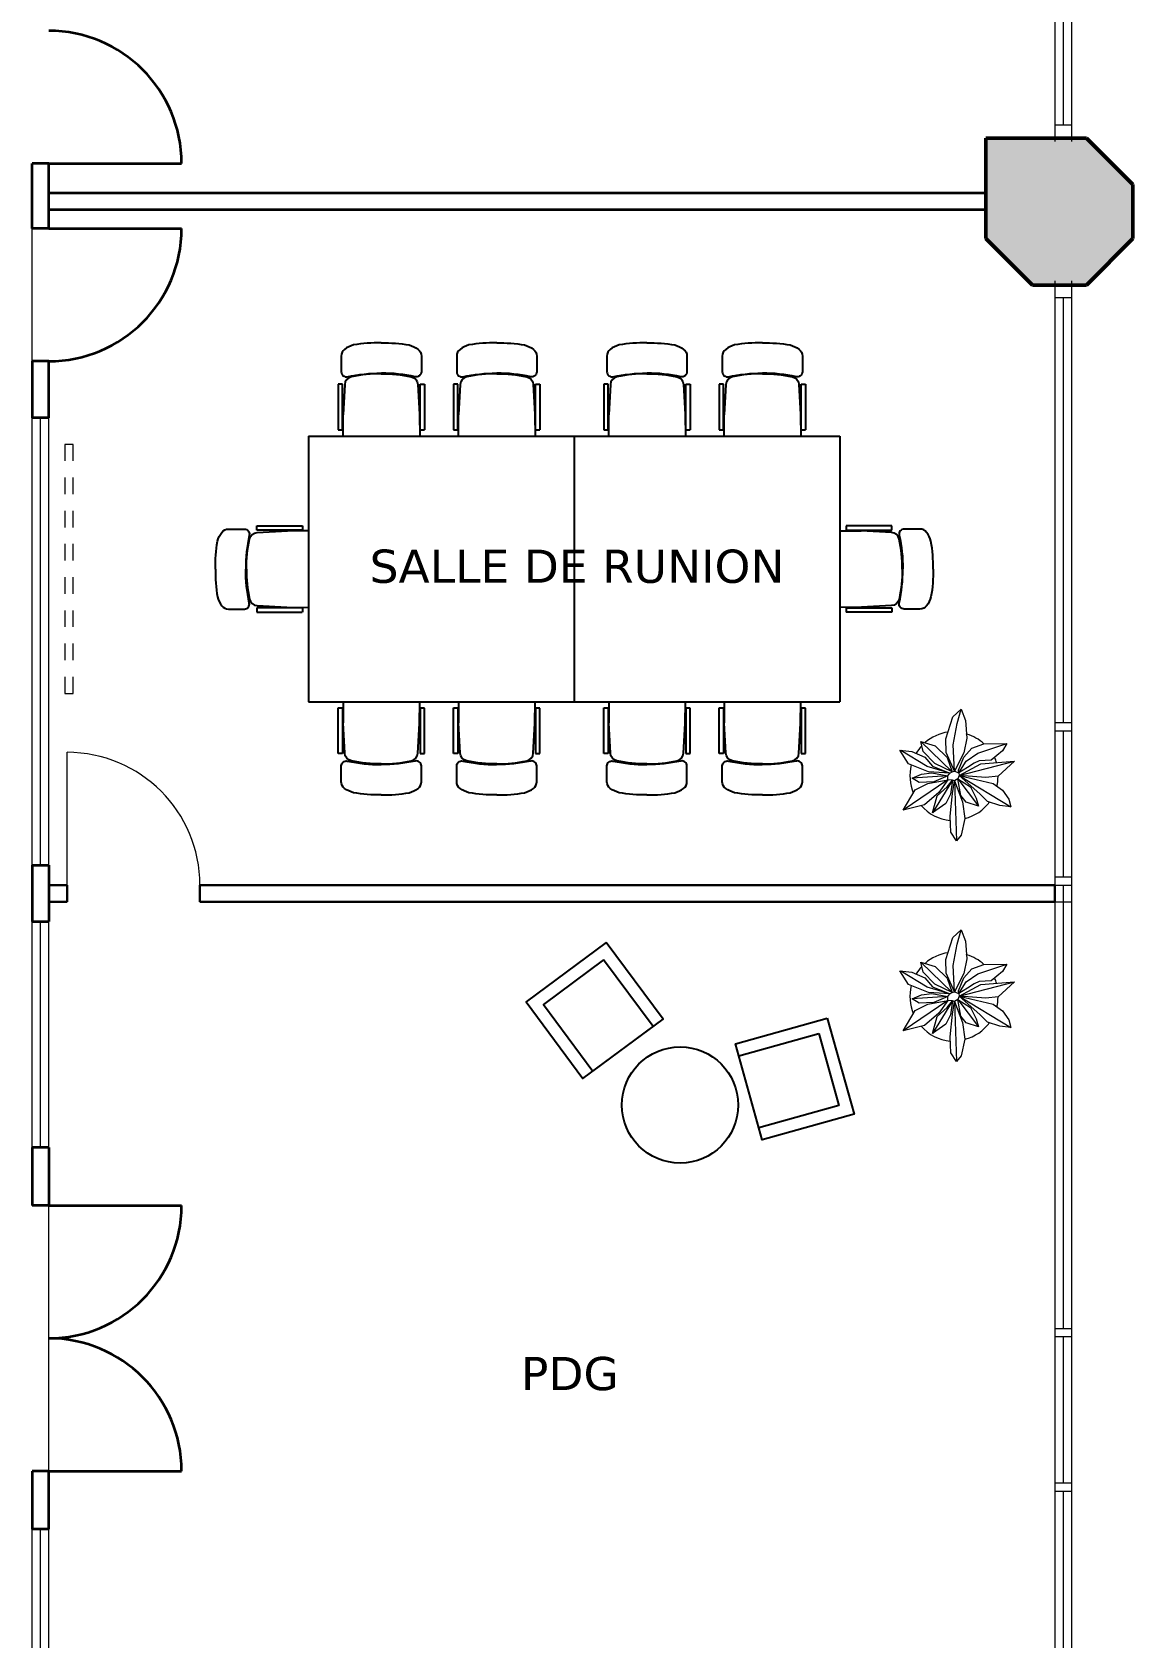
# Model space of a CAD drawing. Header units: millimetres. Extents: x 253 to 682, y -1208 to -847.
# Drawn here: x 345.28 to 351.91, y -903.19 to -893.51 of the extents above; entities that cross this region are included whole.
import ezdxf

# ---------------------------------------------------------------- set-up
doc = ezdxf.new("R2010")
doc.units = ezdxf.units.MM
doc.header["$LTSCALE"] = 10
doc.header["$MEASUREMENT"] = 0
doc.linetypes.add('CACHE2', pattern=[0.1875, 0.125, -0.0625])
doc.layers.add('a construire', color=7, linetype='Continuous', true_color=0xe60000)
for name, color, linetype, lineweight in [('faux  plafond', 143, 'Continuous', 9), ('Men_porte', 30, 'Continuous', 5), ('MUR', 5, 'Continuous', 50), ('PROJECTION', 42, 'CACHE2', 13)]:
    doc.layers.add(name, color=color, linetype=linetype, lineweight=lineweight)
doc.layers.add('hachures++', color=7, linetype='Continuous', lineweight=5, true_color=0xa8a8a8)
for name, color, linetype in [('Mobilier', 154, 'Continuous'), ('TEXTE', 1, 'Continuous'), ('TREE', 84, 'Continuous')]:
    doc.layers.add(name, color=color, linetype=linetype)
doc.styles.add('Verdana', font='verdana.ttf')

# ---------------------------------------------------------------- blocks, each defined once
blk = doc.blocks.new('ch dgg')
at = {"layer": 'Mobilier'}
for points in [[(-0.3, 0), (0.3, 0), (0.3, 0.575), (-0.3, 0.575)], [(-0.225, 0.075), (0.225, 0.075), (0.225, 0.575), (-0.225, 0.575)]]:
    blk.add_lwpolyline(points, close=True, dxfattribs=at)
blk = doc.blocks.new('ALLE HARS')
at = {"layer": 'Mobilier'}
for p, q in [((355.5285, -892.59), (355.5285, -892.8651)), ((355.5538, -892.59), (355.5285, -892.59)), ((355.5538, -892.8651), (355.5538, -892.59)), ((356.0225, -892.8651), (356.0225, -892.59)), ((356.0225, -892.59), (356.0478, -892.59)), ((356.0478, -892.59), (356.0478, -892.8638)), ((355.5582, -892.9023), (355.5582, -892.7746)), ((355.5285, -892.8651), (355.5538, -892.8651)), ((356.0225, -892.8651), (356.0478, -892.8651)), ((354.6747, -893.1097), (354.9486, -893.1097)), ((354.6747, -893.1349), (354.6747, -893.1097)), ((354.9499, -893.1349), (354.9499, -893.1097)), ((356.6241, -893.1349), (356.6241, -893.1097)), ((356.8993, -893.1097), (356.6254, -893.1097)), ((356.8993, -893.1349), (356.8993, -893.1097)), ((354.9499, -893.1349), (354.6747, -893.1349)), ((356.6241, -893.1349), (356.8993, -893.1349)), ((354.9499, -893.6037), (354.6747, -893.6037)), ((354.6747, -893.6037), (354.6747, -893.6289)), ((354.6747, -893.6289), (354.9499, -893.6289)), ((354.987, -893.5993), (354.8594, -893.5993)), ((354.9499, -893.6289), (354.9499, -893.6037)), ((356.587, -893.5993), (356.7146, -893.5993)), ((356.6241, -893.6037), (356.8993, -893.6037)), ((356.6241, -893.6289), (356.6241, -893.6037)), ((356.8993, -893.6289), (356.6241, -893.6289)), ((356.8993, -893.6037), (356.8993, -893.6289)), ((354.6747, -893.8049), (354.9486, -893.8049)), ((354.6747, -893.8301), (354.6747, -893.8049)), ((354.9499, -893.8301), (354.6747, -893.8301)), ((354.9499, -893.8301), (354.9499, -893.8049)), ((356.6241, -893.8301), (356.6241, -893.8049)), ((356.6241, -893.8301), (356.8993, -893.8301)), ((356.8993, -893.8049), (356.6254, -893.8049)), ((356.8993, -893.8301), (356.8993, -893.8049)), ((354.9499, -894.2989), (354.6747, -894.2989)), ((354.6747, -894.2989), (354.6747, -894.3241)), ((354.6747, -894.3241), (354.9499, -894.3241)), ((354.987, -894.2945), (354.8594, -894.2945)), ((354.9499, -894.3241), (354.9499, -894.2989)), ((356.587, -894.2945), (356.7146, -894.2945)), ((356.6241, -894.2989), (356.8993, -894.2989)), ((356.6241, -894.3241), (356.6241, -894.2989)), ((356.8993, -894.3241), (356.6241, -894.3241)), ((356.8993, -894.2989), (356.8993, -894.3241)), ((354.6747, -894.7097), (354.9486, -894.7097)), ((354.6747, -894.7349), (354.6747, -894.7097)), ((354.9499, -894.7349), (354.6747, -894.7349)), ((354.9499, -894.7349), (354.9499, -894.7097)), ((356.6241, -894.7349), (356.6241, -894.7097)), ((356.6241, -894.7349), (356.8993, -894.7349)), ((356.8993, -894.7097), (356.6254, -894.7097)), ((356.8993, -894.7349), (356.8993, -894.7097)), ((354.9499, -895.2037), (354.6747, -895.2037)), ((354.6747, -895.2037), (354.6747, -895.2289)), ((354.6747, -895.2289), (354.9499, -895.2289)), ((354.987, -895.1993), (354.8594, -895.1993)), ((354.9499, -895.2289), (354.9499, -895.2037)), ((356.587, -895.1993), (356.7146, -895.1993)), ((356.6241, -895.2037), (356.8993, -895.2037)), ((356.6241, -895.2289), (356.6241, -895.2037)), ((356.8993, -895.2289), (356.6241, -895.2289)), ((356.8993, -895.2037), (356.8993, -895.2289)), ((354.6747, -895.4049), (354.9486, -895.4049)), ((354.6747, -895.4301), (354.6747, -895.4049)), ((354.9499, -895.4301), (354.6747, -895.4301)), ((354.9499, -895.4301), (354.9499, -895.4049)), ((356.6241, -895.4301), (356.6241, -895.4049)), ((356.6241, -895.4301), (356.8993, -895.4301)), ((356.8993, -895.4049), (356.6254, -895.4049)), ((356.8993, -895.4301), (356.8993, -895.4049)), ((354.9499, -895.8989), (354.6747, -895.8989)), ((354.6747, -895.8989), (354.6747, -895.9241)), ((354.987, -895.8945), (354.8594, -895.8945)), ((354.9499, -895.9241), (354.9499, -895.8989)), ((356.587, -895.8945), (356.7146, -895.8945)), ((356.6241, -895.8989), (356.8993, -895.8989)), ((356.6241, -895.9241), (356.6241, -895.8989)), ((356.8993, -895.8989), (356.8993, -895.9241)), ((354.6747, -895.9241), (354.9499, -895.9241)), ((356.8993, -895.9241), (356.6241, -895.9241)), ((355.5582, -896.1023), (355.5582, -896.2299)), ((355.5285, -896.4146), (355.5285, -896.1394)), ((355.5285, -896.1394), (355.5538, -896.1394)), ((355.5538, -896.1394), (355.5538, -896.4146)), ((356.0225, -896.1394), (356.0225, -896.4146)), ((356.0225, -896.1394), (356.0478, -896.1394)), ((356.0478, -896.4146), (356.0478, -896.1407)), ((355.5538, -896.4146), (355.5285, -896.4146)), ((356.0225, -896.4146), (356.0478, -896.4146))]:
    blk.add_line(p, q, dxfattribs=at)
at = {"layer": 'Mobilier', "ltscale": 3}
for p, q in [((354.987, -892.9023), (356.587, -892.9023)), ((354.987, -894.5023), (354.987, -892.9023)), ((356.587, -894.5023), (356.587, -892.9023)), ((354.987, -894.5023), (356.587, -894.5023)), ((354.987, -896.1023), (354.987, -894.5023)), ((354.987, -894.5023), (356.587, -894.5023)), ((354.987, -894.5023), (356.587, -894.5023)), ((354.987, -894.5023), (356.587, -894.5023)), ((356.587, -896.1023), (356.587, -894.5023)), ((354.987, -896.1023), (356.587, -896.1023))]:
    blk.add_line(p, q, dxfattribs=at)
at = {"layer": 'Mobilier'}
for points in [[(355.7881, -892.3412, 0.000357), (355.787, -892.3412, 0.053044), (355.6206, -892.3537, 0.091175), (355.5671, -892.3801, 0.236978), (355.5469, -892.4202), (355.5469, -892.5155, 0.47853), (355.5833, -892.5448, -0.054863), (355.7873, -892.5233, -0.054863)], [(355.7881, -892.3412, 0.000357), (355.787, -892.3412, 0.053044), (355.6206, -892.3537, 0.091175), (355.5671, -892.3801, 0.236978), (355.5469, -892.4202), (355.5469, -892.5155, 0.47853), (355.5833, -892.5448, -0.054863), (355.7873, -892.5233, -0.054863)], [(355.7881, -892.3412, -0.000357), (355.7893, -892.3412, -0.053044), (355.9557, -892.3537, -0.091175), (356.0092, -892.3801, -0.236978), (356.0293, -892.4202), (356.0293, -892.5155, -0.47853), (355.9929, -892.5448, 0.054863), (355.7889, -892.5233, 0.054863)], [(355.7881, -892.3412, -0.000357), (355.7893, -892.3412, -0.053044), (355.9557, -892.3537, -0.091175), (356.0092, -892.3801, -0.236978), (356.0293, -892.4202), (356.0293, -892.5155, -0.47853), (355.9929, -892.5448, 0.054863), (355.7889, -892.5233, 0.054863)], [(355.7881, -892.5272, 0.050519), (355.6076, -892.5454, 0.341556), (355.5677, -892.5918), (355.5582, -892.7746)], [(355.7881, -892.5272, 0.050519), (355.6076, -892.5454, 0.341556), (355.5677, -892.5918), (355.5582, -892.7746)], [(355.7881, -892.5272, -0.050519), (355.9686, -892.5454, -0.341556), (356.0085, -892.5918), (356.0179, -892.7717), (356.0199, -892.9023)], [(354.4259, -893.3693, -0.000357), (354.4259, -893.3682, -0.053044), (354.4384, -893.2017, -0.091175), (354.4648, -893.1482, -0.236978), (354.5049, -893.1281), (354.6002, -893.1281, -0.47853), (354.6295, -893.1645, 0.054863), (354.6081, -893.3685, 0.054863)], [(354.4259, -893.3693, -0.000357), (354.4259, -893.3682, -0.053044), (354.4384, -893.2017, -0.091175), (354.4648, -893.1482, -0.236978), (354.5049, -893.1281), (354.6002, -893.1281, -0.47853), (354.6295, -893.1645, 0.054863), (354.6081, -893.3685, 0.054863)], [(354.6119, -893.3693, -0.050519), (354.6302, -893.1888, -0.341556), (354.6766, -893.1489), (354.8564, -893.1395), (354.987, -893.1375)], [(356.9621, -893.3693, 0.050519), (356.9438, -893.1888, 0.341556), (356.8975, -893.1489), (356.7176, -893.1395), (356.587, -893.1375)], [(357.1481, -893.3693, 0.000357), (357.1481, -893.3682, 0.053044), (357.1356, -893.2017, 0.091175), (357.1092, -893.1482, 0.236978), (357.0691, -893.1281), (356.9738, -893.1281, 0.47853), (356.9445, -893.1645, -0.054863), (356.9659, -893.3685, -0.054863)], [(357.1481, -893.3693, 0.000357), (357.1481, -893.3682, 0.053044), (357.1356, -893.2017, 0.091175), (357.1092, -893.1482, 0.236978), (357.0691, -893.1281), (356.9738, -893.1281, 0.47853), (356.9445, -893.1645, -0.054863), (356.9659, -893.3685, -0.054863)], [(354.4259, -893.3693, 0.000357), (354.4259, -893.3704, 0.053044), (354.4384, -893.5368, 0.091175), (354.4648, -893.5903, 0.236978), (354.5049, -893.6105), (354.6002, -893.6105, 0.47853), (354.6295, -893.5741, -0.054863), (354.6081, -893.3701, -0.054863)], [(354.4259, -893.3693, 0.000357), (354.4259, -893.3704, 0.053044), (354.4384, -893.5368, 0.091175), (354.4648, -893.5903, 0.236978), (354.5049, -893.6105), (354.6002, -893.6105, 0.47853), (354.6295, -893.5741, -0.054863), (354.6081, -893.3701, -0.054863)], [(354.6119, -893.3693, 0.050519), (354.6302, -893.5498, 0.341556), (354.6766, -893.5897), (354.8594, -893.5993)], [(354.6119, -893.3693, 0.050519), (354.6302, -893.5498, 0.341556), (354.6766, -893.5897), (354.8594, -893.5993)], [(356.9621, -893.3693, -0.050519), (356.9438, -893.5498, -0.341556), (356.8975, -893.5897), (356.7146, -893.5993)], [(356.9621, -893.3693, -0.050519), (356.9438, -893.5498, -0.341556), (356.8975, -893.5897), (356.7146, -893.5993)], [(357.1481, -893.3693, -0.000357), (357.1481, -893.3704, -0.053044), (357.1356, -893.5368, -0.091175), (357.1092, -893.5903, -0.236978), (357.0691, -893.6105), (356.9738, -893.6105, -0.47853), (356.9445, -893.5741, 0.054863), (356.9659, -893.3701, 0.054863)], [(357.1481, -893.3693, -0.000357), (357.1481, -893.3704, -0.053044), (357.1356, -893.5368, -0.091175), (357.1092, -893.5903, -0.236978), (357.0691, -893.6105), (356.9738, -893.6105, -0.47853), (356.9445, -893.5741, 0.054863), (356.9659, -893.3701, 0.054863)], [(354.4259, -894.0645, -0.000357), (354.4259, -894.0634, -0.053044), (354.4384, -893.897, -0.091175), (354.4648, -893.8435, -0.236978), (354.5049, -893.8233), (354.6002, -893.8233, -0.47853), (354.6295, -893.8597, 0.054863), (354.6081, -894.0637, 0.054863)], [(354.4259, -894.0645, -0.000357), (354.4259, -894.0634, -0.053044), (354.4384, -893.897, -0.091175), (354.4648, -893.8435, -0.236978), (354.5049, -893.8233), (354.6002, -893.8233, -0.47853), (354.6295, -893.8597, 0.054863), (354.6081, -894.0637, 0.054863)], [(354.6119, -894.0645, -0.050519), (354.6302, -893.884, -0.341556), (354.6766, -893.8441), (354.8564, -893.8347), (354.987, -893.8327)], [(356.9621, -894.0645, 0.050519), (356.9438, -893.884, 0.341556), (356.8975, -893.8441), (356.7176, -893.8347), (356.587, -893.8327)], [(357.1481, -894.0645, 0.000357), (357.1481, -894.0634, 0.053044), (357.1356, -893.897, 0.091175), (357.1092, -893.8435, 0.236978), (357.0691, -893.8233), (356.9738, -893.8233, 0.47853), (356.9445, -893.8597, -0.054863), (356.9659, -894.0637, -0.054863)], [(357.1481, -894.0645, 0.000357), (357.1481, -894.0634, 0.053044), (357.1356, -893.897, 0.091175), (357.1092, -893.8435, 0.236978), (357.0691, -893.8233), (356.9738, -893.8233, 0.47853), (356.9445, -893.8597, -0.054863), (356.9659, -894.0637, -0.054863)], [(354.4259, -894.0645, 0.000357), (354.4259, -894.0657, 0.053044), (354.4384, -894.2321, 0.091175), (354.4648, -894.2856, 0.236978), (354.5049, -894.3057), (354.6002, -894.3057, 0.47853), (354.6295, -894.2693, -0.054863), (354.6081, -894.0653, -0.054863)], [(354.4259, -894.0645, 0.000357), (354.4259, -894.0657, 0.053044), (354.4384, -894.2321, 0.091175), (354.4648, -894.2856, 0.236978), (354.5049, -894.3057), (354.6002, -894.3057, 0.47853), (354.6295, -894.2693, -0.054863), (354.6081, -894.0653, -0.054863)], [(354.6119, -894.0645, 0.050519), (354.6302, -894.245, 0.341556), (354.6766, -894.2849), (354.8594, -894.2945)], [(354.6119, -894.0645, 0.050519), (354.6302, -894.245, 0.341556), (354.6766, -894.2849), (354.8594, -894.2945)], [(356.9621, -894.0645, -0.050519), (356.9438, -894.245, -0.341556), (356.8975, -894.2849), (356.7146, -894.2945)], [(356.9621, -894.0645, -0.050519), (356.9438, -894.245, -0.341556), (356.8975, -894.2849), (356.7146, -894.2945)], [(357.1481, -894.0645, -0.000357), (357.1481, -894.0657, -0.053044), (357.1356, -894.2321, -0.091175), (357.1092, -894.2856, -0.236978), (357.0691, -894.3057), (356.9738, -894.3057, -0.47853), (356.9445, -894.2693, 0.054863), (356.9659, -894.0653, 0.054863)], [(357.1481, -894.0645, -0.000357), (357.1481, -894.0657, -0.053044), (357.1356, -894.2321, -0.091175), (357.1092, -894.2856, -0.236978), (357.0691, -894.3057), (356.9738, -894.3057, -0.47853), (356.9445, -894.2693, 0.054863), (356.9659, -894.0653, 0.054863)], [(354.4259, -894.9693, -0.000357), (354.4259, -894.9682, -0.053044), (354.4384, -894.8017, -0.091175), (354.4648, -894.7482, -0.236978), (354.5049, -894.7281), (354.6002, -894.7281, -0.47853), (354.6295, -894.7645, 0.054863), (354.6081, -894.9685, 0.054863)], [(354.4259, -894.9693, -0.000357), (354.4259, -894.9682, -0.053044), (354.4384, -894.8017, -0.091175), (354.4648, -894.7482, -0.236978), (354.5049, -894.7281), (354.6002, -894.7281, -0.47853), (354.6295, -894.7645, 0.054863), (354.6081, -894.9685, 0.054863)], [(354.6119, -894.9693, -0.050519), (354.6302, -894.7888, -0.341556), (354.6766, -894.7489), (354.8564, -894.7395), (354.987, -894.7375)], [(356.9621, -894.9693, 0.050519), (356.9438, -894.7888, 0.341556), (356.8975, -894.7489), (356.7176, -894.7395), (356.587, -894.7375)], [(357.1481, -894.9693, 0.000357), (357.1481, -894.9682, 0.053044), (357.1356, -894.8017, 0.091175), (357.1092, -894.7482, 0.236978), (357.0691, -894.7281), (356.9738, -894.7281, 0.47853), (356.9445, -894.7645, -0.054863), (356.9659, -894.9685, -0.054863)], [(357.1481, -894.9693, 0.000357), (357.1481, -894.9682, 0.053044), (357.1356, -894.8017, 0.091175), (357.1092, -894.7482, 0.236978), (357.0691, -894.7281), (356.9738, -894.7281, 0.47853), (356.9445, -894.7645, -0.054863), (356.9659, -894.9685, -0.054863)], [(354.4259, -894.9693, 0.000357), (354.4259, -894.9704, 0.053044), (354.4384, -895.1368, 0.091175), (354.4648, -895.1903, 0.236978), (354.5049, -895.2105), (354.6002, -895.2105, 0.47853), (354.6295, -895.1741, -0.054863), (354.6081, -894.9701, -0.054863)], [(354.4259, -894.9693, 0.000357), (354.4259, -894.9704, 0.053044), (354.4384, -895.1368, 0.091175), (354.4648, -895.1903, 0.236978), (354.5049, -895.2105), (354.6002, -895.2105, 0.47853), (354.6295, -895.1741, -0.054863), (354.6081, -894.9701, -0.054863)], [(354.6119, -894.9693, 0.050519), (354.6302, -895.1498, 0.341556), (354.6766, -895.1897), (354.8594, -895.1993)], [(354.6119, -894.9693, 0.050519), (354.6302, -895.1498, 0.341556), (354.6766, -895.1897), (354.8594, -895.1993)], [(356.9621, -894.9693, -0.050519), (356.9438, -895.1498, -0.341556), (356.8975, -895.1897), (356.7146, -895.1993)], [(356.9621, -894.9693, -0.050519), (356.9438, -895.1498, -0.341556), (356.8975, -895.1897), (356.7146, -895.1993)], [(357.1481, -894.9693, -0.000357), (357.1481, -894.9704, -0.053044), (357.1356, -895.1368, -0.091175), (357.1092, -895.1903, -0.236978), (357.0691, -895.2105), (356.9738, -895.2105, -0.47853), (356.9445, -895.1741, 0.054863), (356.9659, -894.9701, 0.054863)], [(357.1481, -894.9693, -0.000357), (357.1481, -894.9704, -0.053044), (357.1356, -895.1368, -0.091175), (357.1092, -895.1903, -0.236978), (357.0691, -895.2105), (356.9738, -895.2105, -0.47853), (356.9445, -895.1741, 0.054863), (356.9659, -894.9701, 0.054863)], [(354.4259, -895.6645, -0.000357), (354.4259, -895.6634, -0.053044), (354.4384, -895.497, -0.091175), (354.4648, -895.4435, -0.236978), (354.5049, -895.4233), (354.6002, -895.4233, -0.47853), (354.6295, -895.4597, 0.054863), (354.6081, -895.6637, 0.054863)], [(354.4259, -895.6645, -0.000357), (354.4259, -895.6634, -0.053044), (354.4384, -895.497, -0.091175), (354.4648, -895.4435, -0.236978), (354.5049, -895.4233), (354.6002, -895.4233, -0.47853), (354.6295, -895.4597, 0.054863), (354.6081, -895.6637, 0.054863)], [(354.6119, -895.6645, -0.050519), (354.6302, -895.484, -0.341556), (354.6766, -895.4441), (354.8564, -895.4347), (354.987, -895.4327)], [(356.9621, -895.6645, 0.050519), (356.9438, -895.484, 0.341556), (356.8975, -895.4441), (356.7176, -895.4347), (356.587, -895.4327)], [(357.1481, -895.6645, 0.000357), (357.1481, -895.6634, 0.053044), (357.1356, -895.497, 0.091175), (357.1092, -895.4435, 0.236978), (357.0691, -895.4233), (356.9738, -895.4233, 0.47853), (356.9445, -895.4597, -0.054863), (356.9659, -895.6637, -0.054863)], [(357.1481, -895.6645, 0.000357), (357.1481, -895.6634, 0.053044), (357.1356, -895.497, 0.091175), (357.1092, -895.4435, 0.236978), (357.0691, -895.4233), (356.9738, -895.4233, 0.47853), (356.9445, -895.4597, -0.054863), (356.9659, -895.6637, -0.054863)], [(354.4259, -895.6645, 0.000357), (354.4259, -895.6657, 0.053044), (354.4384, -895.8321, 0.091175), (354.4648, -895.8856, 0.236978), (354.5049, -895.9057), (354.6002, -895.9057, 0.47853), (354.6295, -895.8693, -0.054863), (354.6081, -895.6653, -0.054863)], [(354.4259, -895.6645, 0.000357), (354.4259, -895.6657, 0.053044), (354.4384, -895.8321, 0.091175), (354.4648, -895.8856, 0.236978), (354.5049, -895.9057), (354.6002, -895.9057, 0.47853), (354.6295, -895.8693, -0.054863), (354.6081, -895.6653, -0.054863)], [(354.6119, -895.6645, 0.050519), (354.6302, -895.845, 0.341556), (354.6766, -895.8849), (354.8594, -895.8945)], [(354.6119, -895.6645, 0.050519), (354.6302, -895.845, 0.341556), (354.6766, -895.8849), (354.8594, -895.8945)], [(356.9621, -895.6645, -0.050519), (356.9438, -895.845, -0.341556), (356.8975, -895.8849), (356.7146, -895.8945)], [(356.9621, -895.6645, -0.050519), (356.9438, -895.845, -0.341556), (356.8975, -895.8849), (356.7146, -895.8945)], [(357.1481, -895.6645, -0.000357), (357.1481, -895.6657, -0.053044), (357.1356, -895.8321, -0.091175), (357.1092, -895.8856, -0.236978), (357.0691, -895.9057), (356.9738, -895.9057, -0.47853), (356.9445, -895.8693, 0.054863), (356.9659, -895.6653, 0.054863)], [(357.1481, -895.6645, -0.000357), (357.1481, -895.6657, -0.053044), (357.1356, -895.8321, -0.091175), (357.1092, -895.8856, -0.236978), (357.0691, -895.9057), (356.9738, -895.9057, -0.47853), (356.9445, -895.8693, 0.054863), (356.9659, -895.6653, 0.054863)], [(355.7881, -896.4774, 0.050519), (355.9686, -896.4591, 0.341556), (356.0085, -896.4127), (356.0179, -896.2329), (356.0199, -896.1023)], [(355.7881, -896.4774, -0.050519), (355.6076, -896.4591, -0.341556), (355.5677, -896.4127), (355.5582, -896.2299)], [(355.7881, -896.4774, -0.050519), (355.6076, -896.4591, -0.341556), (355.5677, -896.4127), (355.5582, -896.2299)], [(355.7881, -896.6634, -0.000357), (355.787, -896.6633, -0.053044), (355.6206, -896.6509, -0.091175), (355.5671, -896.6245, -0.236978), (355.5469, -896.5844), (355.5469, -896.489, -0.47853), (355.5833, -896.4597, 0.054863), (355.7873, -896.4812, 0.054863)], [(355.7881, -896.6634, -0.000357), (355.787, -896.6633, -0.053044), (355.6206, -896.6509, -0.091175), (355.5671, -896.6245, -0.236978), (355.5469, -896.5844), (355.5469, -896.489, -0.47853), (355.5833, -896.4597, 0.054863), (355.7873, -896.4812, 0.054863)], [(355.7881, -896.6634, 0.000357), (355.7893, -896.6633, 0.053044), (355.9557, -896.6509, 0.091175), (356.0092, -896.6245, 0.236978), (356.0293, -896.5844), (356.0293, -896.489, 0.47853), (355.9929, -896.4597, -0.054863), (355.7889, -896.4812, -0.054863)], [(355.7881, -896.6634, 0.000357), (355.7893, -896.6633, 0.053044), (355.9557, -896.6509, 0.091175), (356.0092, -896.6245, 0.236978), (356.0293, -896.5844), (356.0293, -896.489, 0.47853), (355.9929, -896.4597, -0.054863), (355.7889, -896.4812, -0.054863)]]:
    blk.add_lwpolyline(points, format="xyb", dxfattribs=at)
blk = doc.blocks.new('PIANTA 01')
at = {"layer": 'TREE', "lineweight": 0}
for p, q in [((354.5238, -899.317), (354.5747, -899.2715)), ((354.5493, -899.3572), (354.5747, -899.2715)), ((354.5747, -899.2715), (354.6001, -899.3398)), ((354.481, -899.4495), (354.5238, -899.317)), ((354.5252, -899.487), (354.5493, -899.3572)), ((354.6001, -899.3398), (354.6082, -899.4468)), ((354.3445, -899.5271), (354.3311, -899.4656)), ((354.3311, -899.4656), (354.4168, -899.4923)), ((354.5198, -899.6489), (354.3311, -899.4656)), ((354.4168, -899.4923), (354.489, -899.5619)), ((354.4837, -899.5325), (354.481, -899.4495)), ((354.5345, -899.6449), (354.5252, -899.487)), ((354.6082, -899.4468), (354.5908, -899.5352)), ((354.6081, -899.4219), (354.6041, -899.4206)), ((354.6376, -899.5071), (354.7112, -899.4803)), ((354.6737, -899.5365), (354.8491, -899.4789)), ((354.7112, -899.4803), (354.8491, -899.4789)), ((354.8491, -899.4789), (354.8236, -899.5231)), ((354.2575, -899.6007), (354.2053, -899.5178)), ((354.2053, -899.5178), (354.2762, -899.5271)), ((354.3686, -899.6168), (354.2107, -899.5204)), ((354.2762, -899.5271), (354.3552, -899.5606)), ((354.3029, -899.5372), (354.3016, -899.5386)), ((354.4154, -899.5981), (354.3445, -899.5271)), ((354.3552, -899.5606), (354.402, -899.6141)), ((354.5345, -899.6449), (354.4837, -899.5325)), ((354.489, -899.5619), (354.5198, -899.6489)), ((354.5908, -899.5352), (354.5345, -899.6449)), ((354.5586, -899.6396), (354.5908, -899.5606)), ((354.56, -899.6543), (354.6041, -899.5847)), ((354.5627, -899.6717), (354.8946, -899.5847)), ((354.5908, -899.5606), (354.6376, -899.5071)), ((354.6041, -899.5847), (354.6737, -899.5365)), ((354.6831, -899.5833), (354.6523, -899.5967)), ((354.754, -899.578), (354.6831, -899.5833)), ((354.6925, -899.6007), (354.8946, -899.5847)), ((354.8236, -899.5231), (354.754, -899.578)), ((354.7776, -899.5666), (354.7749, -899.5626)), ((354.8946, -899.5847), (354.7969, -899.6743)), ((354.3766, -899.6489), (354.2575, -899.6007)), ((354.2789, -899.6864), (354.3351, -899.6636)), ((354.4944, -899.673), (354.2789, -899.6864)), ((354.3217, -899.7132), (354.2789, -899.6864)), ((354.3351, -899.6636), (354.3967, -899.6543)), ((354.5051, -899.657), (354.3686, -899.6168)), ((354.5051, -899.657), (354.3766, -899.6489)), ((354.3967, -899.6543), (354.4944, -899.673)), ((354.402, -899.6141), (354.5051, -899.657)), ((354.4944, -899.673), (354.4101, -899.7091)), ((354.5198, -899.6489), (354.4154, -899.5981)), ((354.4944, -899.673), (354.5051, -899.657)), ((354.4944, -899.6971), (354.4944, -899.673)), ((354.5051, -899.657), (354.5198, -899.6489)), ((354.5198, -899.6489), (354.5345, -899.6449)), ((354.5345, -899.6449), (354.56, -899.6543)), ((354.5546, -899.6917), (354.5346, -899.7039)), ((354.5627, -899.6717), (354.5546, -899.6917)), ((354.5546, -899.6917), (354.6296, -899.7386)), ((354.572, -899.7921), (354.5546, -899.6917)), ((354.5546, -899.6917), (354.6791, -899.8564)), ((354.56, -899.6543), (354.5586, -899.6396)), ((354.6122, -899.6222), (354.56, -899.6543)), ((354.56, -899.6543), (354.5627, -899.6717)), ((354.5627, -899.6717), (354.6925, -899.6007)), ((354.7219, -899.6837), (354.5627, -899.6717)), ((354.5627, -899.6717), (354.7661, -899.7199)), ((354.6871, -899.7814), (354.5627, -899.6717)), ((354.5627, -899.6717), (354.8731, -899.859)), ((354.6523, -899.5967), (354.6122, -899.6222)), ((354.7969, -899.6743), (354.7219, -899.6837)), ((354.7961, -899.6768), (354.7961, -899.6742)), ((354.4944, -899.6971), (354.2254, -899.8791)), ((354.2254, -899.8791), (354.2977, -899.7573)), ((354.2977, -899.7573), (354.3739, -899.7199)), ((354.4101, -899.7091), (354.3217, -899.7132)), ((354.4395, -899.7734), (354.3539, -899.847)), ((354.3739, -899.7199), (354.4944, -899.6971)), ((354.5212, -899.6984), (354.4007, -899.8952)), ((354.4302, -899.7935), (354.4904, -899.7399)), ((354.4944, -899.6971), (354.4395, -899.7734)), ((354.5105, -899.7841), (354.481, -899.839)), ((354.4904, -899.7399), (354.5212, -899.6984)), ((354.5212, -899.6984), (354.4944, -899.6971)), ((354.5078, -899.9153), (354.5212, -899.7787)), ((354.5212, -899.6984), (354.5105, -899.7841)), ((354.5346, -899.7039), (354.5212, -899.6984)), ((354.5212, -899.7787), (354.5345, -899.7025)), ((354.5345, -899.7025), (354.5453, -900.0638)), ((354.5345, -899.7038), (354.5814, -899.8296)), ((354.6296, -899.7386), (354.6644, -899.8082)), ((354.7326, -899.8269), (354.6871, -899.7814)), ((354.7661, -899.7199), (354.8236, -899.76)), ((354.8236, -899.76), (354.8611, -899.8135)), ((354.3539, -899.847), (354.2254, -899.8791)), ((354.4007, -899.8952), (354.4302, -899.7935)), ((354.481, -899.839), (354.4007, -899.8952)), ((354.6041, -899.8309), (354.572, -899.7921)), ((354.5814, -899.8296), (354.5961, -899.93)), ((354.6791, -899.8564), (354.6041, -899.8309)), ((354.6644, -899.8082), (354.6791, -899.8564)), ((354.8076, -899.8524), (354.7326, -899.8269)), ((354.8731, -899.859), (354.8076, -899.8524)), ((354.8611, -899.8135), (354.8731, -899.859)), ((354.5118, -900.013), (354.5078, -899.9153)), ((354.5078, -899.9414), (354.5091, -899.9414)), ((354.5961, -899.93), (354.5734, -900.0304)), ((354.5453, -900.0638), (354.5118, -900.013)), ((354.5734, -900.0304), (354.5453, -900.0638))]:
    blk.add_line(p, q, dxfattribs=at)
for radius, start, end in [(0.268, 137.2259, 149.2259), (0.2678, 98.3326, 131.3326), (0.2633, 47.4717, 73.4717), (0.2671, 17.7994, 23.7994), (0.2681, 165.5476, 202.5476), (0.2629, 346.4589, 359.4589), (0.2683, 221.5623, 264.5623), (0.2632, 283.8243, 323.8243)]:
    blk.add_arc((354.5332, -899.6743), radius, start, end, dxfattribs=at)

msp = doc.modelspace()

# ---------------------------------------------------------------- hatches: boundary and pattern name
at = {"layer": 'hachures++'}
h = msp.add_hatch(color=256, dxfattribs=at)
h.dxf.hatch_style = 1
h.paths.add_polyline_path([(351.9117, -894.4318), (351.6317, -894.1518), (351.3067, -894.1518), (351.0267, -894.1518), (351.0267, -894.7568), (351.3067, -895.0368), (351.6317, -895.0368), (351.9117, -894.7568)])

# ---------------------------------------------------------------- linework, layer by layer
at = {"layer": 'faux  plafond', "lineweight": 30, "ltscale": 2}
for p, q in [((345.3817, -898.6518), (345.4926, -898.6518)), ((346.2926, -898.6518), (351.4417, -898.6518)), ((345.3817, -898.7518), (345.4926, -898.7518)), ((346.2926, -898.7518), (351.4417, -898.7518))]:
    msp.add_line(p, q, dxfattribs=at)
for points in [[(345.4926, -898.6518), (345.4926, -898.7518)], [(346.2926, -898.6518), (346.2926, -898.7518)], [(351.4417, -898.6518), (351.4417, -898.7518)]]:
    msp.add_lwpolyline(points, dxfattribs=at)
at = {"layer": 'hachures++', "ltscale": 3}
for points in [[(345.2817, -895.4962), (345.2817, -894.6962)], [(345.3817, -902.1818), (345.3817, -900.5818)]]:
    msp.add_lwpolyline(points, dxfattribs=at)
at = {"layer": 'Men_porte'}
for p, q in [((351.4417, -891.3818), (351.4417, -894.1718)), ((351.5417, -891.3818), (351.5417, -894.1718)), ((351.4917, -891.4818), (351.4917, -894.0718)), ((351.4417, -895.0118), (351.4417, -898.6518)), ((351.5417, -895.0118), (351.5417, -898.5518)), ((351.4917, -895.1118), (351.4917, -897.6718)), ((351.4917, -897.7218), (351.4917, -898.6018)), ((351.5417, -898.5518), (351.5417, -904.9718)), ((351.4417, -898.6518), (351.4417, -904.9718)), ((351.4917, -898.6518), (351.4917, -901.3218)), ((351.4917, -901.3718), (351.4917, -902.2518)), ((351.4917, -902.3018), (351.4917, -904.8918))]:
    msp.add_line(p, q, dxfattribs=at)
at = {"layer": 'Men_porte', "ltscale": 2}
for p, q in [((351.4417, -894.0718), (351.5417, -894.0718)), ((351.4417, -895.1118), (351.5417, -895.1118)), ((345.2817, -898.5318), (345.2817, -895.8362)), ((345.3317, -898.5318), (345.3317, -895.8362)), ((345.3817, -898.5318), (345.3817, -895.8362)), ((345.2817, -900.2318), (345.2817, -898.8718)), ((345.3317, -900.2318), (345.3317, -898.8718)), ((345.3817, -900.2318), (345.3817, -898.8718)), ((345.2817, -905.0918), (345.2817, -902.5318)), ((345.3317, -905.0918), (345.3317, -902.5318)), ((345.3817, -905.0918), (345.3817, -902.5318))]:
    msp.add_line(p, q, dxfattribs=at)
at = {"layer": 'Men_porte', "lineweight": 35, "ltscale": 2}
for p, q in [((345.2817, -894.6962), (345.2817, -894.3048)), ((345.3817, -894.5818), (345.3817, -894.3048)), ((345.3817, -894.3048), (346.1817, -894.3048)), ((345.3817, -894.4818), (351.0267, -894.4818)), ((345.3817, -894.5818), (351.0267, -894.5818)), ((345.3817, -894.6962), (345.3817, -894.5818)), ((345.3817, -894.6962), (346.1817, -894.6962)), ((345.3817, -895.4962), (345.2817, -895.4962)), ((345.3817, -895.8362), (345.2817, -895.8362)), ((345.2817, -898.5318), (345.3817, -898.5318)), ((345.2817, -898.8718), (345.3817, -898.8718)), ((345.3817, -900.2318), (345.2817, -900.2318)), ((345.3817, -900.5818), (345.2817, -900.5818)), ((345.3817, -900.5818), (346.1817, -900.5818)), ((345.3817, -902.1818), (345.2817, -902.1818)), ((345.3817, -902.1818), (346.1817, -902.1818)), ((345.3817, -902.5318), (345.2817, -902.5318))]:
    msp.add_line(p, q, dxfattribs=at)
for points in [[(345.3817, -894.3048), (345.2817, -894.3048)], [(345.3817, -894.6962), (345.2817, -894.6962)], [(345.2817, -895.4962), (345.2817, -895.8362)], [(345.3817, -895.8362), (345.3817, -895.4962)], [(345.2817, -898.5318), (345.2817, -898.8718)], [(345.3817, -898.5318), (345.3817, -898.8718)], [(345.2817, -900.2318), (345.2817, -900.5818)], [(345.3817, -900.2318), (345.3817, -900.5818)], [(345.2817, -902.1818), (345.2817, -902.5318)], [(345.3817, -902.5318), (345.3817, -902.1818)]]:
    msp.add_lwpolyline(points, dxfattribs=at)
at = {"layer": 'Men_porte'}
for points in [[(351.4417, -897.6718), (351.5417, -897.6718)], [(351.4417, -897.7218), (351.5417, -897.7218)], [(351.4417, -898.6018), (351.5417, -898.6018)], [(351.4417, -898.6518), (351.5417, -898.6518)], [(351.4417, -898.6518), (351.5417, -898.6518)], [(351.4417, -898.7518), (351.5417, -898.7518)], [(351.4417, -901.3218), (351.5417, -901.3218)], [(351.4417, -901.3718), (351.5417, -901.3718)], [(351.4417, -902.2518), (351.5417, -902.2518)], [(351.4417, -902.3018), (351.5417, -902.3018)]]:
    msp.add_lwpolyline(points, dxfattribs=at)
at = {"layer": 'Men_porte', "ltscale": 2}
msp.add_lwpolyline([(345.4926, -898.6518), (345.4926, -897.8518)], dxfattribs=at)
at = {"layer": 'Men_porte', "lineweight": 35, "ltscale": 2}
for centre, start, end in [((345.3817, -894.3048), 0, 90), ((345.3817, -894.6962), 270, 360), ((345.3817, -900.5818), 270, 360), ((345.3817, -902.1818), 360, 90)]:
    msp.add_arc(centre, 0.8, start, end, dxfattribs=at)
at = {"layer": 'Men_porte', "ltscale": 2}
msp.add_arc((345.4926, -898.6518), 0.8, 0, 90, dxfattribs=at)
at = {"layer": 'Mobilier'}
msp.add_circle((349.1843, -899.9764), 0.35, dxfattribs=at)
at = {"layer": 'MUR', "ltscale": 2}
for p, q in [((351.0267, -894.1518), (351.0267, -894.7568)), ((351.6317, -894.1518), (351.0267, -894.1518)), ((351.9117, -894.4318), (351.6317, -894.1518)), ((351.9117, -894.7568), (351.9117, -894.4318)), ((351.0267, -894.7568), (351.3067, -895.0368)), ((351.6317, -895.0368), (351.9117, -894.7568)), ((351.6317, -895.0368), (351.3067, -895.0368))]:
    msp.add_line(p, q, dxfattribs=at)
at = {"layer": 'PROJECTION', "ltscale": 0.02}
msp.add_lwpolyline([(345.4786, -895.9967), (345.4786, -897.4967), (345.5286, -897.4967), (345.5286, -895.9967)], close=True, dxfattribs=at)

# ---------------------------------------------------------------- block references
at = {"layer": 'a construire', "color": 3, "rotation": 270}
msp.add_blockref('ALLE HARS', (1243.0494, -540.9597), dxfattribs=at)
at = {"layer": 'a construire', "color": 3}
for p in [(-3.6964, 1.6796), (-3.6964, 0.3502)]:
    msp.add_blockref('PIANTA 01', p, dxfattribs=at)
at = {"layer": 'Mobilier', "rotation": 216.5517495245072}
msp.add_blockref('ch dgg', (348.4982, -899.1763), dxfattribs=at)
at = {"layer": 'Mobilier', "xscale": -1, "rotation": 105.6537447647176}
msp.add_blockref('ch dgg', (350.1521, -899.7425), dxfattribs=at)

# ---------------------------------------------------------------- texts
at = {"layer": 'TEXTE', "ltscale": 0.02, "char_height": 0.2, "attachment_point": 1, "style": 'Verdana'}
for s, insert in [('SALLE DE RUNION', (347.3146, -896.6307)), ('PDG', (348.226, -901.4939))]:
    msp.add_mtext_dynamic_manual_height_columns(s, width=3.444598, gutter_width=269.496, heights=[0], dxfattribs=dict(at, insert=insert))

doc.saveas('drawing.dxf')
